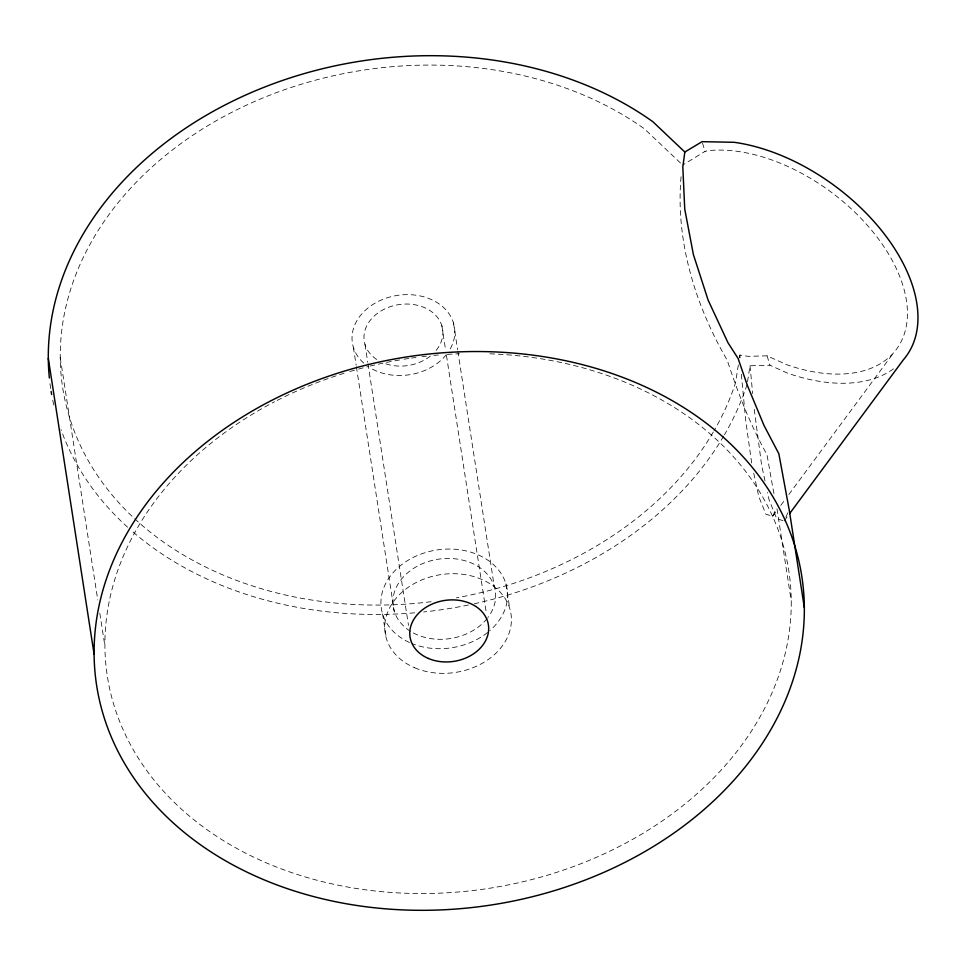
<?xml version="1.0" encoding="UTF-8"?>
<svg xmlns="http://www.w3.org/2000/svg" width="966" height="966" viewBox="0 0 966 966"><rect width="100%" height="100%" fill="white"/><g stroke="black" fill="none" stroke-linecap="round" stroke-linejoin="round"><path stroke-width="0.72" stroke-dasharray="4.83 3.62" d="M681.078 176.742C675.343 240.558 695.266 305.425 727.241 360.233C737.867 392.691 750.147 424.762 766.968 454.563C769.407 468.305 771.713 482.07 774.382 495.763M738.338 364.967L735.488 382.983A344.79 267.956 -8.8 0 1 714.103 430.667M739.449 357.879L739.896 355.041L748.095 356.345L767.089 355.838L786.674 364.677A146.578 87.508 36.5 0 0 900.71 278.993A146.578 87.508 36.5 0 0 707.341 150.768L705.023 151.396L682.648 165.077M747.503 381.739L750.027 365.752L769.926 365.22L787.338 373.069A158.569 94.668 36.5 0 0 894.866 367.805M753.758 473.243L758.781 496.596L765.905 514.25L772.776 516.218L776.181 508.563M785.853 517.196L788.63 510.966M772.776 516.218L777.232 510.205M780.794 505.375L785.249 499.35M788.824 494.532L893.985 352.336M784.187 520.94L788.679 514.878M782.955 520.589L776.761 518.802L769.045 499.712L767.487 492.479M680.499 163.037L644.503 128.913A344.79 267.956 -8.8 0 0 80.685 263.03A344.79 267.956 -8.8 0 0 432.502 601.552M702.499 143.053L705.023 151.396M767.089 355.838L769.926 365.22M765 480.899L761.582 464.972L753.903 406.722M776.978 508.78L791.263 601.033M505.93 583.838L509.746 608.495M453.465 322.873L457.618 349.692M457.848 351.189L494.314 586.676M441.848 325.699L445.531 349.487M446.449 355.44L486.49 614.122M365.003 344.439L367.756 362.286M367.986 363.771L408.497 625.425M353.375 347.277L356.14 365.16M356.369 366.657L394.213 611.08M382.584 613.917L386.4 638.574M60.242 357.577L97.759 599.934M99.836 613.325L104.896 646.037M751.669 463.016L745.68 420.113L741.163 372.429M750.027 365.752L752.659 393.548M739.896 355.041L740.077 357.903M489.883 353.81A344.79 267.956 -8.8 0 1 760.266 716.47A344.79 267.956 -8.8 0 1 218.075 837.232A344.79 267.956 -8.8 0 1 274.537 401.771M277.145 400.419A344.79 267.956 -8.8 0 1 344.041 373.287M349.837 371.536A344.79 267.956 -8.8 0 1 357.082 369.459M358.519 369.072A344.79 267.956 -8.8 0 1 368.601 366.452M370.063 366.09A344.79 267.956 -8.8 0 1 402.544 359.461M404.042 359.219A344.79 267.956 -8.8 0 1 410.019 358.289M411.516 358.072A344.79 267.956 -8.8 0 1 416.008 357.444M421.997 356.683A344.79 267.956 -8.8 0 1 426.477 356.164M433.939 355.403A344.79 267.956 -8.8 0 1 438.407 355.017M447.343 354.377A344.79 267.956 -8.8 0 1 459.442 353.785M409.463 642.487A63.635 49.447 -8.8 0 1 393.573 572.15A63.635 49.447 -8.8 0 1 485.27 558.529A63.635 49.447 -8.8 0 1 489.931 630.544M487.589 632.501A63.635 49.447 -8.8 0 1 412.12 643.634M713.331 431.983A344.79 267.956 -8.8 0 1 456.399 597.845M747.044 384.649A356.792 277.278 -8.8 0 1 724.452 434.785M723.679 436.101A356.792 277.278 -8.8 0 1 474.342 603.75M468.438 605.006A356.792 277.278 -8.8 0 1 423.627 611.973M414.668 612.818A356.792 277.278 -8.8 0 1 132.149 531.252M127.572 527.182A356.792 277.278 -8.8 0 1 61.003 429.629M53.77 404.935A356.792 277.278 -8.8 0 1 52.49 398.982M50.655 388.501A356.792 277.278 -8.8 0 1 49.846 382.476M376.728 359.485A39.642 30.803 -8.8 0 1 373.383 316.824A39.642 30.803 -8.8 0 1 427.853 309.289A39.642 30.803 -8.8 0 1 435.304 351.382M430.413 356.019A39.642 30.803 -8.8 0 1 385.156 363.614M410.393 631.245A51.633 40.125 -8.8 0 1 403.812 576.448A51.633 40.125 -8.8 0 1 473.714 564.059A51.633 40.125 -8.8 0 1 487.927 617.503M487.13 618.53A51.633 40.125 -8.8 0 1 411.673 632.03M363.723 363.083A51.633 40.125 -8.8 0 1 365.498 310.146A51.633 40.125 -8.8 0 1 432.418 300.028A51.633 40.125 -8.8 0 1 449.528 350.103M446.28 354.727A51.633 40.125 -8.8 0 1 369.543 367.442M414.668 667.76A63.635 49.447 -8.8 0 0 511.388 621.295A63.635 49.447 -8.8 0 0 418.181 581.532A63.635 49.447 -8.8 0 0 414.668 667.76"/><path stroke-width="1.45" d="M789.572 513.67L903.427 359.726A158.569 94.668 36.5 0 0 883.649 233.144A158.569 94.668 36.5 0 0 734.184 142.304L702.077 141.664L684.834 152.024L682.817 166.925L684.749 209.127L693.383 254.553L708.114 300.088L727.929 342.64L738.096 358.458L747.237 385.084L764.009 425.451L778.862 453.791L789.186 509.71L804.34 607.638A356.792 277.278 -8.8 0 1 273.668 883.685A356.792 277.278 -8.8 0 1 269.647 401.445A356.792 277.278 -8.8 0 1 804.34 607.638M684.834 152.024L652.883 121.74A356.792 277.278 -8.8 0 0 253.913 91.432A356.792 277.278 -8.8 0 0 49.351 377.947M48.3 358.362L94.1 654.211M51.645 394.502A356.792 277.278 -8.8 0 1 51.126 391.496M428.409 658.474A39.642 30.803 -8.8 0 0 488.663 629.542A39.642 30.803 -8.8 0 0 430.595 604.764A39.642 30.803 -8.8 0 0 428.409 658.474"/></g></svg>
